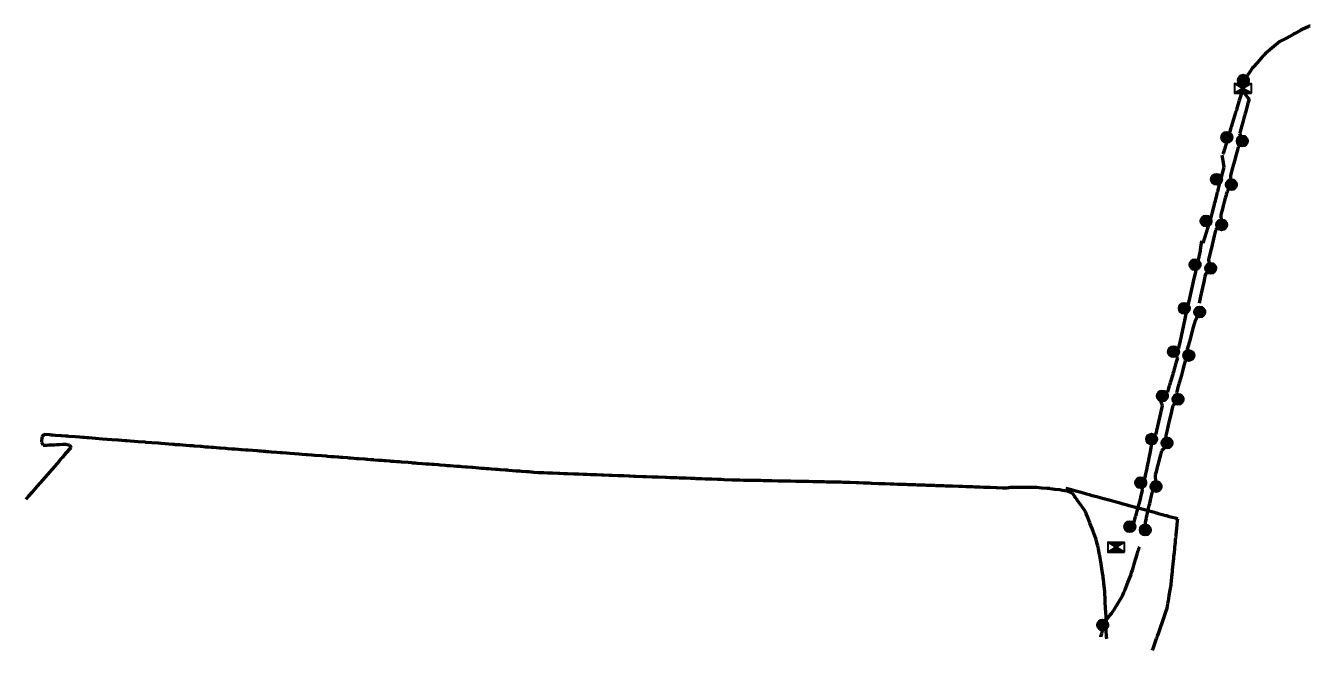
# Model space of a CAD drawing. Header units: metres. Extents: x 601215 to 604934, y 1147506 to 1148077.
# Drawn here: x 603150 to 603436.1, y 1147663.6 to 1147802.6 of the extents above; entities that cross this region are included whole.
import ezdxf

# ---------------------------------------------------------------- set-up
doc = ezdxf.new("R2010")
doc.units = ezdxf.units.M
doc.header["$MEASUREMENT"] = 0
doc.linetypes.add('DGN Style 6', pattern=[225.316869, 82.92419, -47.385251, 0.118463, -47.385251, 0.118463, -47.385251])
doc.linetypes.add('DGN Style 7', pattern=[236.926255, 106.616815, -47.385251, 35.538938, -47.385251])
for name, color, linetype, lineweight in [('TF_E_---_Kabl-dd_2', 13, 'Continuous', 70), ('TF_E_---_Mast-_2', 1, 'Continuous', 40), ('TF_E_---_Skab-_2', 1, 'Continuous', 40), ('TF_E_HS-_Kabl-_2', 1, 'DGN Style 6', 70), ('TF_E_LS-_Kabl-_2', 1, 'DGN Style 7', 70)]:
    doc.layers.add(name, color=color, linetype=linetype, lineweight=lineweight)

# ---------------------------------------------------------------- blocks, each defined once
blk = doc.blocks.new('ESKAB')
at = {"layer": 'TF_E_---_Skab-_2'}
for p, q in [((-1.89878, 1.117269), (-1.89878, -1.090731)), ((1.87722, -1.090731), (1.87722, 1.117269))]:
    blk.add_line(p, q, dxfattribs=at)
at = {"layer": 'TF_E_---_Skab-_2', "flags": 128}
for points in [[(-1.81078, 1.117269), (-1.81078, 1.065811)], [(-1.66078, 1.117269), (-1.66078, 0.978099)], [(-1.51078, 1.117269), (-1.51078, 0.890388)], [(-1.36078, 1.117269), (-1.36078, 0.802676)], [(-1.21078, 1.117269), (-1.21078, 0.714964)], [(-1.06078, 1.117269), (-1.06078, 0.627252)], [(-0.91078, 1.117269), (-0.91078, 0.53954)], [(-0.76078, 1.117269), (-0.76078, 0.451828)], [(-0.61078, 1.117269), (-0.61078, 0.364116)], [(-0.46078, 1.117269), (-0.46078, 0.276404)], [(-0.31078, 1.117269), (-0.31078, 0.188693)], [(-0.16078, 1.117269), (-0.16078, 0.100981)], [(-0.01078, 1.117269), (-0.01078, 0.013269)], [(-0.01078, -1.090731), (-0.01078, 0.013269)], [(0.13922, 1.117269), (0.13922, 0.100981)], [(0.28922, 1.117269), (0.28922, 0.188693)], [(0.43922, 1.117269), (0.43922, 0.276404)], [(0.58922, 1.117269), (0.58922, 0.364116)], [(0.73922, 1.117269), (0.73922, 0.451828)], [(0.88922, 1.117269), (0.88922, 0.53954)], [(1.03922, 1.117269), (1.03922, 0.627252)], [(1.18922, 1.117269), (1.18922, 0.714964)], [(1.33922, 1.117269), (1.33922, 0.802676)], [(1.48922, 1.117269), (1.48922, 0.890388)], [(1.63922, 1.117269), (1.63922, 0.978099)], [(1.78922, 1.117269), (1.78922, 1.065811)], [(-1.81078, -1.090731), (-1.81078, -1.039273)], [(-1.66078, -1.090731), (-1.66078, -0.951562)], [(-1.51078, -1.090731), (-1.51078, -0.86385)], [(-1.36078, -1.090731), (-1.36078, -0.776138)], [(-1.21078, -1.090731), (-1.21078, -0.688426)], [(-1.06078, -1.090731), (-1.06078, -0.600714)], [(-0.91078, -1.090731), (-0.91078, -0.513002)], [(-0.76078, -1.090731), (-0.76078, -0.42529)], [(-0.61078, -1.090731), (-0.61078, -0.337579)], [(-0.46078, -1.090731), (-0.46078, -0.249867)], [(-0.31078, -1.090731), (-0.31078, -0.162155)], [(-0.16078, -1.090731), (-0.16078, -0.074443)], [(0.13922, -1.090731), (0.13922, -0.074443)], [(0.28922, -1.090731), (0.28922, -0.162155)], [(0.43922, -1.090731), (0.43922, -0.249867)], [(0.58922, -1.090731), (0.58922, -0.337579)], [(0.73922, -1.090731), (0.73922, -0.42529)], [(0.88922, -1.090731), (0.88922, -0.513002)], [(1.03922, -1.090731), (1.03922, -0.600714)], [(1.18922, -1.090731), (1.18922, -0.688426)], [(1.33922, -1.090731), (1.33922, -0.776138)], [(1.48922, -1.090731), (1.48922, -0.86385)], [(1.63922, -1.090731), (1.63922, -0.951562)], [(1.78922, -1.090731), (1.78922, -1.039273)]]:
    blk.add_lwpolyline(points, dxfattribs=at)
at = {"layer": 'TF_E_---_Skab-_2'}
for points in [[(1.87722, 1.117269), (-0.01078, 0.013269), (-1.89878, 1.117269)], [(1.87722, -1.090731), (-0.01078, 0.013269), (-1.89878, -1.090731)]]:
    blk.add_3dface(points, dxfattribs=at)
blk = doc.blocks.new('ELMAST')
at = {"layer": 'TF_E_---_Mast-_2', "flags": 128}
for points in [[(-1.2, 0.295071), (-1.2, 0), (-1.2, -0.295071)], [(-1.05, 0.651588), (-1.05, 0), (-1.05, -0.651588)], [(-0.9, 0.846798), (-0.9, 0), (-0.9, -0.846798)], [(-0.75, 0.982124), (-0.75, 0), (-0.75, -0.982124)], [(-0.6, 1.080309), (-0.6, 0), (-0.6, -1.080309)], [(-0.45, 1.150898), (-0.45, 0), (-0.45, -1.150898)], [(-0.3, 1.198777), (-0.3, 0), (-0.3, -1.198777)], [(-0.15, 1.226608), (-0.15, 0), (-0.15, -1.226608)], [(0, 1.235745), (0, 0), (0, -1.235745)], [(0.15, 1.226608), (0.15, 0), (0.15, -1.226608)], [(0.3, 1.198777), (0.3, 0), (0.3, -1.198777)], [(0.45, 1.150898), (0.45, 0), (0.45, -1.150898)], [(0.6, 1.080309), (0.6, 0), (0.6, -1.080309)], [(0.75, 0.982124), (0.75, 0), (0.75, -0.982124)], [(0.9, 0.846798), (0.9, 0), (0.9, -0.846798)], [(1.05, 0.651588), (1.05, 0), (1.05, -0.651588)], [(1.2, 0.295071), (1.2, 0), (1.2, -0.295071)]]:
    blk.add_lwpolyline(points, dxfattribs=at)
at = {"layer": 'TF_E_---_Mast-_2'}
blk.add_circle((0, 0), 1.235745, dxfattribs=at)

msp = doc.modelspace()

# ---------------------------------------------------------------- linework, layer by layer
at = {"layer": 'TF_E_---_Kabl-dd_2'}
for points in [[(603406.59, 1147692.83, 39.898104), (603404.77, 1147693.33, 39.93), (603404.14, 1147693.5, 39.95), (603403.95, 1147693.55, 39.95), (603403.07, 1147693.79, 39.97), (603402.02, 1147694.07, 39.99), (603401.9, 1147694.11, 39.98), (603398.07, 1147695.15, 40.03), (603397.38, 1147695.34, 40.03), (603397.17, 1147695.4, 40.04), (603396.05, 1147695.7, 40.01), (603395.79, 1147695.77, 40.05), (603395.33, 1147695.9, 40.04), (603394.43, 1147696.14, 40.05), (603393.49, 1147696.4, 40.04), (603393.17, 1147696.49, 40.02), (603391.02, 1147697.07, 39.95), (603390.93, 1147697.1, 39.95), (603390.41, 1147697.24, 40.03), (603390.26, 1147697.28, 40.02), (603390.16, 1147697.31, 40.01), (603390.1, 1147697.32, 40.01), (603389.54, 1147697.48, 40.02), (603388.52, 1147697.75, 39.97), (603387.53, 1147698.02, 39.94), (603386.94, 1147698.18, 39.88), (603386.22, 1147698.38, 39.86), (603385.07, 1147698.69, 39.79), (603384.5, 1147698.85, 39.71), (603383.88, 1147699.02, 39.69), (603382.88, 1147699.29, 39.62), (603382.02, 1147699.52, 39.54), (603381.633229, 1147699.627131, 39.588104)], [(603400.95, 1147663.61, 42.22), (603401.1, 1147664.02, 42.24), (603401.32, 1147664.67, 42.19), (603401.87, 1147666.24, 42.32), (603401.96, 1147666.51, 42.36), (603402.01, 1147666.65, 42.36), (603402.07, 1147666.82, 42.37), (603402.27, 1147667.38, 42.46), (603403.63, 1147671.29, 42.99), (603404.08, 1147672.59, 43.29), (603404.218183, 1147672.991413, 43.406099), (603404.29, 1147673.44, 43.55), (603404.39, 1147674.01, 43.7), (603404.48, 1147674.59, 43.87), (603404.68, 1147675.78, 44.34), (603404.68, 1147675.8, 44.34), (603404.87, 1147677, 44.41), (603405.071977, 1147678.198411, 44.497806), (603405.19, 1147679.32, 44.59), (603405.22, 1147679.62, 44.62), (603405.26, 1147679.98, 44.58), (603405.31, 1147680.5, 44.52), (603405.31, 1147680.53, 44.52), (603405.39, 1147681.24, 44.29), (603405.42, 1147681.53, 44.19), (603405.55, 1147682.85, 43.57), (603405.68, 1147684.11, 43.01), (603405.72, 1147684.41, 42.81), (603405.82, 1147685.39, 42.39), (603405.9, 1147686.17, 42.01), (603405.94, 1147686.57, 41.83), (603406.01, 1147687.23, 41.51), (603406.04, 1147687.51, 41.4), (603406.09, 1147688.04, 41.15), (603406.1, 1147688.12, 41.1), (603406.17, 1147688.75, 40.84), (603406.19, 1147688.96, 40.77), (603406.24, 1147689.43, 40.45), (603406.25, 1147689.55, 40.38), (603406.28, 1147689.86, 40.25), (603406.32, 1147690.23, 40.11), (603406.36, 1147690.62, 40.04), (603406.55, 1147692.44, 39.94), (603406.58654, 1147692.832074, 39.898056)]]:
    msp.add_polyline3d(points, dxfattribs=at)
at = {"layer": 'TF_E_HS-_Kabl-_2'}
for points in [[(603378.21, 1147699.57, 38.585496), (603378.08, 1147699.58, 38.59), (603377.4, 1147699.63, 38.58), (603376.25, 1147699.72, 38.52), (603375.11, 1147699.81, 38.63), (603374.97, 1147699.82, 38.62), (603374.862608, 1147699.832008, 38.611671), (603374.31, 1147699.83, 38.57), (603373.77, 1147699.83, 38.57), (603373.54, 1147699.83, 38.56), (603373, 1147699.82, 38.52), (603371.38, 1147699.82, 38.58), (603371.32, 1147699.82, 38.58), (603371.04, 1147699.82, 38.58), (603369.294968, 1147699.812638, 38.519002), (603368.91, 1147699.73, 38.51), (603368.66054, 1147699.677018, 38.51263), (603368.45, 1147699.69, 38.51), (603368.18, 1147699.7, 38.61), (603367.77, 1147699.71, 38.52), (603367.57, 1147699.72, 38.53), (603366.38, 1147699.76, 38.66), (603366.27, 1147699.76, 38.67), (603366.17, 1147699.77, 38.66), (603364.91, 1147699.81, 38.57), (603364.49, 1147699.83, 38.56), (603364.02, 1147699.84, 38.64), (603363.76, 1147699.85, 38.64), (603363.34, 1147699.87, 38.67), (603362.49, 1147699.9, 38.69), (603361.86, 1147699.92, 38.66), (603361.39, 1147699.94, 38.6), (603360.84, 1147699.96, 38.62), (603360.74, 1147699.96, 38.61), (603359.84, 1147699.99, 38.55), (603359.38, 1147700.01, 38.55), (603358.67, 1147700.03, 38.5), (603358.44, 1147700.04, 38.49), (603358.11, 1147700.05, 38.47), (603357.78, 1147700.06, 38.48), (603356.41, 1147700.11, 38.48), (603355.91, 1147700.13, 38.45), (603355.52, 1147700.14, 38.47), (603355.22, 1147700.15, 38.43), (603354.82, 1147700.17, 38.5), (603354.46, 1147700.18, 38.52), (603354.08, 1147700.19, 38.49), (603353.43, 1147700.22, 38.54), (603353.4, 1147700.22, 38.54), (603353.21, 1147700.22, 38.52), (603352.67, 1147700.24, 38.43), (603352.52, 1147700.25, 38.41), (603352.39, 1147700.25, 38.46), (603351.74, 1147700.28, 38.58), (603351.73, 1147700.28, 38.58), (603351.72, 1147700.28, 38.58), (603351.31, 1147700.29, 38.45), (603350.64, 1147700.32, 38.39), (603350.27, 1147700.33, 38.41), (603348.95, 1147700.38, 38.4), (603348.64, 1147700.39, 38.44), (603348.59, 1147700.39, 38.42), (603348.48, 1147700.39, 38.44), (603348.35, 1147700.4, 38.41), (603348.1, 1147700.41, 38.41), (603347.33, 1147700.43, 38.41), (603346.61, 1147700.46, 38.57), (603346.47, 1147700.46, 38.58), (603346, 1147700.48, 38.52), (603345.91, 1147700.48, 38.51), (603345.89, 1147700.48, 38.5), (603345.53, 1147700.5, 38.58), (603345.09, 1147700.51, 38.61), (603344.89, 1147700.52, 38.58), (603344.14, 1147700.54, 38.58), (603343.35, 1147700.57, 38.5), (603343, 1147700.58, 38.47), (603342.83, 1147700.59, 38.47), (603342.51, 1147700.6, 38.47), (603341.42, 1147700.64, 38.6), (603341.08, 1147700.65, 38.61), (603340.69, 1147700.67, 38.6), (603339.91, 1147700.69, 38.59), (603338.49, 1147700.74, 38.52), (603338.41, 1147700.75, 38.52), (603338.36, 1147700.75, 38.53), (603337.86, 1147700.77, 38.63), (603337.17, 1147700.79, 38.54), (603337.15, 1147700.79, 38.54), (603337.12, 1147700.79, 38.55), (603336.71, 1147700.81, 38.66), (603336.53, 1147700.81, 38.66), (603336.51, 1147700.81, 38.66), (603335.55, 1147700.85, 38.64), (603335.02, 1147700.87, 38.63), (603333.63, 1147700.92, 38.52), (603333.39, 1147700.92, 38.54), (603332.07, 1147700.97, 38.68), (603331.53, 1147700.99, 38.67), (603331.24, 1147701, 38.62), (603330.944826, 1147701.014487, 38.593925), (603330.54, 1147701.02, 38.56), (603330.43, 1147701.02, 38.58), (603329.55, 1147701.04, 38.67), (603328.36, 1147701.06, 38.66), (603327.86, 1147701.07, 38.69), (603327.74, 1147701.07, 38.69), (603327.15, 1147701.09, 38.82), (603327.14, 1147701.09, 38.82), (603327.07, 1147701.09, 38.82), (603325.33, 1147701.12, 38.84), (603324.39, 1147701.14, 38.95), (603324.34, 1147701.14, 38.95), (603324.24, 1147701.15, 38.93), (603323.64, 1147701.16, 38.81), (603323.26, 1147701.16, 38.82), (603321.81, 1147701.19, 38.88), (603321.52, 1147701.2, 38.87), (603320.32, 1147701.22, 38.86), (603319.85, 1147701.23, 38.86), (603318.87, 1147701.25, 38.9), (603318.5, 1147701.26, 38.93), (603317.5, 1147701.28, 38.92), (603316.18, 1147701.31, 38.97), (603316.09, 1147701.31, 38.97), (603316.02, 1147701.31, 38.97), (603315.1, 1147701.33, 39.01), (603315.03, 1147701.33, 39.01), (603314.75, 1147701.34, 38.98), (603314.32, 1147701.35, 38.96), (603313.74, 1147701.36, 38.92), (603313.35, 1147701.36, 39.06), (603313.32, 1147701.37, 39.07), (603312.72, 1147701.38, 39.1), (603312.32, 1147701.39, 39.06), (603311.85, 1147701.4, 38.9), (603311.71, 1147701.4, 38.9), (603311.32, 1147701.41, 38.95), (603310.78, 1147701.42, 38.98), (603310.19, 1147701.43, 39.01), (603309.9, 1147701.43, 38.94), (603309.05, 1147701.45, 38.98), (603308.25, 1147701.47, 38.9), (603308.143449, 1147701.46849, 38.896661), (603307.24, 1147701.5, 38.89), (603305.55, 1147701.57, 38.97), (603304.97, 1147701.59, 38.96), (603304.07, 1147701.62, 38.95), (603302.83, 1147701.67, 39.04), (603302.32, 1147701.69, 39.01), (603302.05, 1147701.7, 39), (603301.33, 1147701.72, 38.96), (603300.6, 1147701.75, 38.97), (603300.08, 1147701.77, 38.98), (603299.87, 1147701.78, 38.97), (603299.29, 1147701.8, 38.89), (603299.27, 1147701.8, 38.9), (603299, 1147701.81, 38.97), (603298.86, 1147701.82, 38.95), (603298.26, 1147701.84, 39.01), (603298.1, 1147701.85, 39.02), (603297.14, 1147701.88, 38.95), (603296.19, 1147701.92, 38.93), (603295.82, 1147701.93, 38.96), (603295.62, 1147701.94, 38.96), (603295.04, 1147701.96, 38.98), (603294.74, 1147701.97, 38.98), (603294.38, 1147701.98, 38.96), (603293.83, 1147702, 38.92), (603293.47, 1147702.02, 38.93), (603292.75, 1147702.05, 39.03), (603292.56, 1147702.05, 38.99), (603292.44, 1147702.06, 38.98), (603290.84, 1147702.12, 38.91), (603290.61, 1147702.13, 39.01), (603290.38, 1147702.13, 38.95), (603290.05, 1147702.15, 38.95), (603290.02, 1147702.15, 38.95), (603289.74, 1147702.16, 38.96), (603289.56, 1147702.16, 38.98), (603288.22, 1147702.21, 38.9), (603287.48, 1147702.24, 38.89), (603285.85, 1147702.3, 38.98), (603285.45, 1147702.32, 38.98), (603284.55, 1147702.35, 38.99), (603284.35, 1147702.36, 38.99), (603283.24, 1147702.4, 38.99), (603282.72, 1147702.42, 39.03), (603282.66, 1147702.42, 39.04), (603282.2, 1147702.44, 39.03), (603281.92, 1147702.45, 39.01), (603280.66, 1147702.5, 38.93), (603280.32, 1147702.51, 39), (603280.11, 1147702.52, 39.06), (603279.96, 1147702.52, 39.05), (603278.7, 1147702.57, 38.99), (603278.23, 1147702.59, 38.98), (603277.13, 1147702.63, 38.93), (603276.47, 1147702.65, 38.95), (603276.03, 1147702.67, 38.94), (603275.82, 1147702.68, 38.95), (603274.96, 1147702.71, 39.04), (603274.82, 1147702.72, 39.05), (603274.7, 1147702.72, 39.04), (603274.24, 1147702.74, 38.89), (603274.18, 1147702.74, 38.89), (603273.11, 1147702.78, 38.95), (603272.91, 1147702.79, 38.98), (603272.56, 1147702.8, 38.99), (603272.17, 1147702.81, 38.88), (603272.1, 1147702.82, 38.87), (603270.68, 1147702.87, 38.96), (603270.62, 1147702.87, 38.97), (603270.33, 1147702.88, 38.95), (603270.11, 1147702.89, 38.9), (603269.87, 1147702.9, 38.9), (603269, 1147702.93, 38.96), (603268.52, 1147702.95, 38.9), (603267.32, 1147703, 38.91), (603267.13, 1147703, 38.95), (603266.2, 1147703.04, 38.92), (603265.4, 1147703.07, 38.98), (603264.93, 1147703.09, 38.95), (603264.541521, 1147703.100792, 38.952971), (603264.24, 1147703.12, 38.95), (603263.21, 1147703.2, 38.88), (603262.74, 1147703.24, 38.89), (603262.56, 1147703.25, 38.86), (603262.06, 1147703.29, 38.87), (603261.81, 1147703.31, 38.89), (603261.56, 1147703.33, 38.91), (603260.44, 1147703.42, 39.05), (603259.98, 1147703.45, 39.13), (603259.88, 1147703.46, 39.1), (603259.68, 1147703.48, 39.14), (603259.36, 1147703.5, 39.14), (603259.26, 1147703.51, 39.14), (603259.22, 1147703.51, 39.13), (603258.47, 1147703.57, 38.99), (603257.51, 1147703.64, 39.14), (603257.3, 1147703.66, 39.15), (603257.18, 1147703.67, 39.14), (603256.82, 1147703.7, 39.1), (603255.7, 1147703.78, 39.13), (603255.19, 1147703.82, 39.08), (603255.05, 1147703.83, 39.09), (603254.8, 1147703.85, 39.06), (603254.63, 1147703.87, 39.05), (603253.79, 1147703.93, 38.92), (603253.2, 1147703.98, 38.98), (603252.66, 1147704.02, 38.96), (603252.14, 1147704.06, 38.95), (603251.55, 1147704.1, 38.9), (603250.91, 1147704.15, 38.99), (603250.32, 1147704.2, 38.89), (603249.59, 1147704.26, 38.98), (603249.41, 1147704.27, 39), (603248.4, 1147704.35, 39.02), (603247.94, 1147704.38, 38.93), (603247.12, 1147704.45, 39), (603246.7, 1147704.48, 39.03), (603246.49, 1147704.5, 39.03), (603246.32, 1147704.51, 39.03), (603246.17, 1147704.52, 39.05), (603246.04, 1147704.53, 39.06), (603244.57, 1147704.64, 38.98), (603244.17, 1147704.67, 38.95), (603243.98, 1147704.69, 38.88), (603243.46, 1147704.73, 38.98), (603242.36, 1147704.81, 39.06), (603241.89, 1147704.85, 39.04), (603240.93, 1147704.93, 39.02), (603240.52, 1147704.96, 39), (603239.86, 1147705.01, 39.02), (603239.16, 1147705.06, 39), (603238.39, 1147705.12, 38.9), (603237.32, 1147705.2, 39.03), (603237.2, 1147705.21, 39.01), (603237.19, 1147705.21, 39.01), (603236.77, 1147705.25, 39.05), (603236.23, 1147705.29, 39.01), (603235.91, 1147705.31, 39), (603235.23, 1147705.37, 38.97), (603233.72, 1147705.48, 38.87), (603233.16, 1147705.53, 38.94), (603232.9, 1147705.55, 38.93), (603232.68, 1147705.56, 38.98), (603232.05, 1147705.61, 38.98), (603231.47, 1147705.66, 38.97), (603231.41, 1147705.66, 38.98), (603231.12, 1147705.68, 38.98), (603230.3, 1147705.75, 38.9), (603230.25, 1147705.75, 38.9), (603230.21, 1147705.75, 38.9), (603229.96, 1147705.77, 38.93), (603229.88, 1147705.78, 38.94), (603229.34, 1147705.82, 39.1), (603229.27, 1147705.83, 39.09), (603228.95, 1147705.85, 39.1), (603228.72, 1147705.87, 39.07), (603228.62, 1147705.88, 39.07), (603227.7, 1147705.95, 38.9), (603227.59, 1147705.96, 38.9), (603227.43, 1147705.97, 38.93), (603226.88, 1147706.01, 39.02), (603226.24, 1147706.06, 39.01), (603225.97, 1147706.08, 38.98), (603225.56, 1147706.11, 38.97), (603224.2, 1147706.22, 38.89), (603223.79, 1147706.25, 38.89), (603223.17, 1147706.3, 38.85), (603222.41, 1147706.36, 38.96), (603222.09, 1147706.38, 38.96), (603221.69, 1147706.41, 38.97), (603220.67, 1147706.49, 38.84), (603220.46, 1147706.51, 38.82), (603220.2, 1147706.53, 38.81), (603219.7, 1147706.57, 38.83), (603219.6, 1147706.57, 38.84), (603219.49, 1147706.58, 38.84), (603218.75, 1147706.64, 38.89), (603218.51, 1147706.66, 38.9), (603218.33, 1147706.67, 38.87), (603217.96, 1147706.7, 38.94), (603217.24, 1147706.76, 38.96), (603216.96, 1147706.78, 38.94), (603216.88, 1147706.78, 38.92), (603216.01, 1147706.85, 38.97), (603214.51, 1147706.97, 38.91), (603214.45, 1147706.97, 38.91), (603214.39, 1147706.98, 38.91), (603213.8, 1147707.02, 38.91), (603213.66, 1147707.03, 38.97), (603212.81, 1147707.1, 38.97), (603212.6, 1147707.11, 38.96), (603212.5, 1147707.12, 38.98), (603211.6, 1147707.19, 39.03), (603210.96, 1147707.24, 39.03), (603208.84, 1147707.41, 39.01), (603208.09, 1147707.46, 39), (603207.22, 1147707.53, 38.95), (603206.85, 1147707.56, 38.91), (603206.76, 1147707.57, 38.91), (603205.97, 1147707.63, 38.94), (603204.78, 1147707.72, 38.93), (603204.18, 1147707.77, 38.94), (603203.63, 1147707.81, 39.01), (603203.41, 1147707.83, 39.01), (603202.96, 1147707.86, 39.02), (603202.49, 1147707.9, 39.01), (603202.07, 1147707.93, 38.97), (603201.55, 1147707.97, 38.92), (603199.57, 1147708.12, 38.97), (603199.3, 1147708.14, 38.98), (603199.08, 1147708.16, 38.98), (603198.24, 1147708.22, 38.94), (603197.99, 1147708.24, 38.96), (603197.4, 1147708.29, 38.87), (603197.32, 1147708.3, 38.86), (603196.69, 1147708.34, 38.88), (603195.92, 1147708.4, 38.97), (603195.07, 1147708.47, 38.87), (603194.49, 1147708.51, 38.96), (603194.47, 1147708.52, 38.96), (603194.42, 1147708.52, 38.96), (603193.42, 1147708.6, 39.09), (603193.38, 1147708.6, 39.09), (603193.16, 1147708.62, 39.01), (603192.54, 1147708.67, 38.99), (603191.87, 1147708.72, 38.92), (603191.41, 1147708.75, 38.93), (603190.76, 1147708.8, 38.99), (603190.14, 1147708.85, 38.99), (603189.12, 1147708.93, 38.96), (603189.04, 1147708.94, 38.96), (603189, 1147708.94, 38.96), (603188.9, 1147708.95, 38.96), (603187.71, 1147709.04, 38.96), (603187.47, 1147709.06, 38.98), (603187.23, 1147709.08, 38.99), (603186.53, 1147709.13, 39.11), (603185.76, 1147709.19, 39.08), (603185.02, 1147709.25, 39.11), (603184.34, 1147709.3, 39.03), (603183.98, 1147709.33, 38.99), (603183.39, 1147709.37, 39.05), (603183.06, 1147709.4, 39.11), (603182.76, 1147709.42, 39.11), (603180.18, 1147709.62, 39.14), (603179.57, 1147709.67, 39.13), (603179.49, 1147709.67, 39.13), (603178.1, 1147709.78, 39.12), (603176.87, 1147709.88, 39.17), (603176.71, 1147709.89, 39.16), (603176.66, 1147709.89, 39.16), (603176.6, 1147709.9, 39.17), (603175.04, 1147710.02, 39.08), (603173.3, 1147710.15, 39.11), (603172.53, 1147710.21, 39.11), (603172.3, 1147710.23, 39.1), (603172.15, 1147710.24, 39.1), (603171.46, 1147710.29, 39.13), (603171.44, 1147710.3, 39.13), (603170.71, 1147710.35, 39.02), (603170.57, 1147710.36, 39.02), (603169.18, 1147710.47, 39.1), (603167.16, 1147710.63, 39.13), (603167.15, 1147710.63, 39.13), (603167.14, 1147710.63, 39.13), (603165.55, 1147710.75, 39.1), (603164.1, 1147710.86, 39.09), (603163.98, 1147710.87, 39.1), (603163.71, 1147710.89, 39.09), (603163.1, 1147710.94, 39.13), (603162.77, 1147710.97, 39.08), (603162.06, 1147711.02, 39.12), (603161.14, 1147711.09, 39.15), (603159.55, 1147711.22, 39.03), (603159.35, 1147711.23, 39.05), (603159.32, 1147711.23, 39.06), (603158.88, 1147711.27, 39.08), (603158.03, 1147711.33, 39.15), (603157.86, 1147711.35, 39.15), (603156.65, 1147711.44, 39.09), (603156.01, 1147711.49, 39.09), (603155.65, 1147711.52, 39.08), (603155.41, 1147711.54, 38.97), (603154.180994, 1147711.629464, 39.077661), (603154.08, 1147711.54, 39.09), (603153.630909, 1147711.126291, 39.157738), (603153.553222, 1147709.937609, 39.230931), (603153.6, 1147709.85, 39.23), (603153.91, 1147709.27, 39.18), (603153.91764, 1147709.254254, 39.185516), (603153.95, 1147709.25, 39.18), (603154.73, 1147709.29, 39.07), (603155.23, 1147709.31, 39.1), (603156.17, 1147709.35, 39.2), (603156.42, 1147709.36, 39.19), (603156.98, 1147709.39, 39.16), (603157.42, 1147709.41, 39.12), (603157.54, 1147709.41, 39.12), (603157.57, 1147709.42, 39.12), (603158.31, 1147709.45, 39.21), (603159.003105, 1147709.478024, 39.205002), (603159.25, 1147709.43, 39.2), (603159.65, 1147709.36, 39.15), (603159.81125, 1147709.325945, 39.14013), (603159.87, 1147709.19, 39.11), (603160.068819, 1147708.698658, 39.21604), (603159.94, 1147708.55, 39.24), (603159.86, 1147708.46, 39.24), (603159.67, 1147708.24, 39.18), (603159.51, 1147708.05, 39.13), (603159.48, 1147708.02, 39.14), (603158.85, 1147707.3, 39.22), (603158.84, 1147707.29, 39.24), (603158.66, 1147707.09, 39.27), (603158.21, 1147706.56, 39.46), (603158.12, 1147706.47, 39.44), (603157.95, 1147706.27, 39.46), (603157.39, 1147705.63, 39.79), (603157.03, 1147705.21, 39.94), (603154.83, 1147702.69, 41.1), (603153.86, 1147701.57, 41.58), (603152.62, 1147700.15, 42.17), (603152.16, 1147699.62, 42.18), (603152.14, 1147699.6, 42.18), (603151.38, 1147698.72, 42.22), (603151.11, 1147698.41, 42.23), (603150.92, 1147698.2, 42.24), (603150.65, 1147697.89, 42.12), (603150.03, 1147697.18, 41.81)], [(603390.77, 1147666.19, 44.12), (603390.73, 1147666.67, 44.12), (603390.7, 1147666.96, 44.14), (603390.642977, 1147667.685202, 44.164821), (603390.64, 1147667.72, 44.17), (603390.643186, 1147671.130868, 44.326167), (603390.63, 1147671.24, 44.33), (603390.59, 1147671.93, 44.37), (603390.439047, 1147674.26737, 44.475552), (603390.41, 1147674.82, 44.5), (603390.32, 1147676.52, 44.56), (603390.312485, 1147676.78532, 44.568335), (603390.13, 1147678.46, 44.64), (603390.1, 1147678.79, 44.64), (603389.99, 1147679.83, 44.62), (603389.960418, 1147680.103813, 44.62621), (603389.84, 1147680.81, 44.63), (603389.501026, 1147682.885119, 44.577598), (603389.43, 1147683.3, 44.57), (603389.2, 1147684.61, 44.51), (603389.09, 1147685.2, 44.29), (603388.924737, 1147686.177455, 43.648968), (603388.88, 1147686.33, 43.55), (603388.83, 1147686.54, 43.44), (603388.76, 1147686.83, 43.32), (603388.58, 1147687.55, 43), (603388.56, 1147687.63, 42.98), (603388.4, 1147688.27, 42.66), (603388.338049, 1147688.524489, 42.520641), (603388.13, 1147689.05, 42.23), (603387.83, 1147689.84, 41.71), (603387.82, 1147689.86, 41.7), (603387.8, 1147689.9, 41.68), (603387.5, 1147690.7, 41.32), (603387.03, 1147691.89, 40.75), (603387.01, 1147691.96, 40.72), (603386.77, 1147692.58, 40.44), (603386.53, 1147693.18, 40.12), (603386.21, 1147694.02, 39.75), (603386.11, 1147694.29, 39.69), (603386.037778, 1147694.456048, 39.603638), (603385.79, 1147694.81, 39.41), (603385.26, 1147695.55, 38.97), (603384.65, 1147696.4, 38.95), (603384.26, 1147696.94, 38.86), (603383.7, 1147697.72, 38.77), (603383.6, 1147697.87, 38.74), (603383.55, 1147697.94, 38.73), (603383.102729, 1147698.560241, 38.673209), (603382.18, 1147698.96, 38.6), (603382.060573, 1147699.00679, 38.589619), (603382.04, 1147699.01, 38.59), (603381.96, 1147699.02, 38.6), (603380.87, 1147699.2, 38.68), (603380.29, 1147699.29, 38.67), (603380.219841, 1147699.302805, 38.666272), (603379.23, 1147699.43, 38.58), (603378.213944, 1147699.572324, 38.585425)]]:
    msp.add_polyline3d(points, dxfattribs=at)
at = {"layer": 'TF_E_LS-_Kabl-_2'}
for points in [[(603436.09, 1147802.61, 29.733733), (603436.03, 1147802.58, 33.47), (603436.01, 1147802.57, 44.12), (603436, 1147802.57, 44.14), (603435.86, 1147802.5, 44.14), (603435.73, 1147802.43, 44.13), (603435.61, 1147802.37, 44.14), (603435.49, 1147802.31, 44.15), (603435.41, 1147802.27, 44.12), (603434.008024, 1147801.581837, 44.228034), (603433.89, 1147801.52, 44.24), (603432.63, 1147800.85, 44.31), (603432.56, 1147800.81, 44.32), (603432.36, 1147800.71, 44.33), (603432.05, 1147800.54, 44.35), (603430.17, 1147799.54, 44.41), (603429.338458, 1147799.099345, 44.416334), (603427.95, 1147797.96, 44.42), (603427.52, 1147797.61, 44.52), (603426.13, 1147796.46, 44.52), (603426.106892, 1147796.44707, 44.525993), (603425.94, 1147796.26, 44.54), (603425.78, 1147796.09, 44.55), (603425.48, 1147795.75, 44.58), (603424.3, 1147794.44, 44.67), (603423.257424, 1147793.276245, 44.687597), (603423.24, 1147793.25, 44.69), (603422.53, 1147792.17, 44.67), (603422.2, 1147791.67, 44.69), (603422, 1147791.36, 44.7), (603421.545148, 1147790.669896, 44.719271), (603421.165712, 1147790.488821, 44.735085)], [(603420.98, 1147788.27, 44.743494), (603420.73, 1147787.45, 44.75), (603420.63, 1147787.11, 44.77), (603420.26, 1147785.93, 44.79), (603419.75, 1147784.26, 44.81), (603419.71, 1147784.11, 44.77), (603419.65, 1147783.91, 44.8), (603419.55, 1147783.61, 44.74), (603419.45, 1147783.28, 44.57), (603419, 1147781.79, 43.85), (603418.48, 1147780.1, 42.75), (603418.43, 1147779.94, 42.66), (603418.4, 1147779.85, 42.57), (603418.17, 1147779.09, 42.05), (603418.14, 1147779, 41.99), (603418.13, 1147778.96, 41.96), (603417.62, 1147777.31, 40.72), (603416.97, 1147775.15, 39.32), (603416.83, 1147774.71, 39.05), (603416.8, 1147774.62, 38.96), (603416.66, 1147774.15, 38.73), (603416.609704, 1147773.987113, 38.721999)], [(603420.97, 1147788.09, 44.743965), (603422.04, 1147786.75, 44.7), (603422.11, 1147786.66, 44.7), (603422.27, 1147786.47, 44.7), (603422.449936, 1147786.243762, 44.703431), (603422.39, 1147786, 44.69), (603422.28, 1147785.6, 44.73), (603422.21, 1147785.38, 44.73), (603421.7, 1147783.51, 44.79), (603421.58, 1147783.09, 44.68), (603421.38, 1147782.33, 44.03), (603421.06, 1147781.18, 43.47), (603420.85, 1147780.39, 42.96), (603420.62, 1147779.58, 42.49), (603420.49, 1147779.09, 42.04), (603420.39, 1147778.73, 41.79), (603420.357386, 1147778.624802, 41.729791), (603420.66, 1147777.74, 41.2), (603420.86, 1147777.13, 40.74), (603420.933169, 1147776.932965, 40.600652)], [(603420.93, 1147776.93, 40.598316), (603420.71, 1147776.6, 40.34), (603420.061672, 1147775.636764, 39.711725), (603420.03, 1147775.55, 39.65), (603419.73, 1147774.44, 39.03), (603419.46, 1147773.45, 38.8), (603419.27, 1147772.76, 38.67), (603419.02, 1147771.81, 38.73), (603418.64, 1147770.45, 38.77), (603418.3, 1147769.18, 38.72), (603418.291536, 1147769.148595, 38.72222), (603418.41, 1147768.09, 38.79), (603418.44, 1147767.78, 38.78), (603418.497771, 1147767.225549, 38.811863)], [(603416.42, 1147773.81, 38.714265), (603416.53, 1147773.01, 38.67), (603416.54, 1147772.97, 38.67), (603416.55, 1147772.89, 38.68), (603416.59, 1147772.59, 38.72), (603416.66, 1147772.11, 38.66), (603416.803057, 1147771.099122, 38.699635), (603416.59, 1147770.28, 38.72), (603416.52, 1147770.01, 38.71), (603416.01, 1147768.04, 38.85), (603415.83, 1147767.34, 38.84), (603415.82, 1147767.28, 38.84), (603415.81, 1147767.25, 38.83), (603415.59, 1147766.39, 38.7), (603415.39, 1147765.61, 38.24), (603415.37, 1147765.55, 38.21), (603415.3, 1147765.27, 37.99), (603415.28, 1147765.19, 38.04), (603414.89, 1147763.66, 38.92), (603414.87, 1147763.57, 38.95), (603414.71, 1147762.96, 38.96), (603414.67, 1147762.82, 39.03), (603414.16, 1147760.82, 40.06), (603414, 1147760.19, 40.1), (603413.737718, 1147759.184189, 40.114656), (603413.47, 1147758.34, 40.13), (603413.37, 1147758.02, 40.12), (603413.29, 1147757.76, 40.14), (603412.163192, 1147754.192992, 40.20914)], [(603418.5, 1147767.23, 38.811554), (603418.26, 1147766.83, 38.84), (603418.03, 1147766.45, 38.74), (603417.81, 1147766.08, 38.68), (603417.58, 1147765.7, 38.45), (603417.547611, 1147765.646687, 38.426855), (603417.39, 1147765.07, 38.16), (603417.35, 1147764.91, 38.03), (603417.16, 1147764.25, 38.49), (603416.93, 1147763.42, 38.98), (603416.77, 1147762.85, 39.15), (603416.68, 1147762.52, 39.16), (603416.51, 1147761.89, 39.47), (603416.21, 1147760.83, 40.01), (603416.135488, 1147760.556889, 40.029572), (603416.27, 1147759.14, 40.11), (603416.33, 1147758.39, 40.12), (603416.338816, 1147758.297913, 40.121643)], [(603416.34, 1147758.3, 40.12167), (603414.992597, 1147757.171661, 40.108858), (603414.96, 1147757.03, 40.11), (603414.68, 1147755.83, 40.15), (603414.07, 1147753.21, 40.21), (603413.45, 1147750.56, 40.29), (603413.41198, 1147750.373306, 40.289824), (603413.85, 1147748.79, 40.32), (603413.895923, 1147748.616346, 40.29718)], [(603411.87, 1147754.74, 40.202765), (603411.65, 1147753.23, 40.23), (603411.546536, 1147752.588433, 40.250115), (603411.53, 1147752.5, 40.25), (603410.8, 1147749.2, 40.32), (603410.55, 1147748.1, 40.17), (603410.49, 1147747.83, 40.14), (603410.02, 1147745.71, 39.95), (603409.93, 1147745.3, 39.97), (603409.34, 1147742.65, 40.05), (603408.47, 1147738.72, 40.22), (603408.33, 1147738.11, 40.25), (603408.17, 1147737.36, 40.27), (603407, 1147732.12, 40.42), (603406.88, 1147731.57, 40.43), (603406.82, 1147731.27, 40.43), (603406.709895, 1147730.799462, 40.42927), (603405.629931, 1147730.070143, 40.420639)], [(603413.9, 1147748.62, 40.297751), (603413.7, 1147748.41, 40.27), (603412.792707, 1147747.471839, 40.145158), (603412.63, 1147746.76, 40.07), (603412.37, 1147745.6, 39.97), (603411.95, 1147743.68, 40.02), (603411.64, 1147742.31, 40.06), (603411.320799, 1147740.870974, 40.127602)], [(603411.45, 1147738.91, 40.217207), (603411.02, 1147738.08, 40.26), (603410.351485, 1147736.772611, 40.289493), (603410.01, 1147735.49, 40.32), (603409.17, 1147732.36, 40.41), (603408.7, 1147730.61, 40.45), (603408.694045, 1147730.582668, 40.454005), (603409.036164, 1147729.224805, 40.455565)], [(603405.63, 1147730.07, 40.42064), (603406.510364, 1147728.639715, 40.432444), (603406.3, 1147727.92, 40.43), (603406.18, 1147727.53, 40.4), (603405.61, 1147725.59, 40.35), (603405.5, 1147725.22, 40.35), (603405.44, 1147725.01, 40.26), (603404.88, 1147723.15, 39.8), (603404.74, 1147722.65, 39.66), (603404.69, 1147722.5, 39.58), (603404.68, 1147722.48, 39.56), (603404.44, 1147721.64, 39.07), (603404.271963, 1147721.084448, 38.709817), (603403.92, 1147720.82, 38.53), (603403.75, 1147720.69, 38.46), (603403.6, 1147720.58, 38.24), (603403.59, 1147720.57, 38.23), (603403.57, 1147720.55, 38.23), (603403.136444, 1147720.226956, 38.067812)], [(603409.04, 1147729.22, 40.455608), (603409.01, 1147729.18, 40.46), (603408.296175, 1147728.176919, 40.450646), (603408.24, 1147727.96, 40.45), (603407.96, 1147726.96, 40.38), (603407.7, 1147726, 40.35), (603407.37, 1147724.81, 40.33), (603407.18, 1147724.12, 40.07), (603406.91, 1147723.14, 39.82), (603406.84, 1147722.89, 39.75), (603406.55, 1147721.85, 39.25), (603406.51, 1147721.69, 39.08), (603406.38, 1147721.23, 38.81), (603406.29268, 1147720.890818, 38.588686), (603406.34, 1147720.66, 38.44), (603406.43, 1147720.31, 38.26), (603406.51, 1147719.93, 37.99), (603406.623245, 1147719.479992, 37.611557)], [(603402.31, 1147720.48, 38.206825), (603402.4, 1147720.21, 38.07), (603402.61, 1147719.59, 37.63), (603402.67, 1147719.41, 37.51), (603402.73, 1147719.24, 37.36), (603402.74, 1147719.2, 37.35), (603402.98, 1147718.5, 37.36), (603403.01, 1147718.42, 37.36), (603403.01, 1147718.4, 37.36), (603403.125102, 1147718.049474, 37.374319), (603402.89, 1147717.02, 37.43), (603402.83, 1147716.79, 37.43), (603402.74, 1147716.38, 37.41), (603401.83, 1147712.53, 37.46), (603401.73, 1147712.09, 37.8), (603401.73, 1147712.08, 37.8), (603401.73, 1147712.07, 37.8), (603401.615221, 1147711.606253, 38.024846), (603401.56, 1147711.54, 38.06), (603401.28, 1147711.22, 38.25), (603400.96, 1147710.83, 38.45), (603400.750972, 1147710.588899, 38.490738)], [(603406.62, 1147719.48, 37.611477), (603406.59, 1147719.44, 37.58), (603406.41, 1147719.22, 37.43), (603405.475917, 1147718.098059, 37.379032), (603405.34, 1147717.51, 37.35), (603405.16, 1147716.72, 37.39), (603404.67, 1147714.59, 37.4), (603404.61, 1147714.37, 37.38), (603404.13, 1147712.28, 37.41), (603404.07, 1147712.04, 37.6), (603404, 1147711.74, 37.6), (603403.95, 1147711.51, 37.65), (603403.895301, 1147711.299704, 37.834933), (603403.9, 1147711.29, 37.84), (603404.03, 1147710.61, 38.13), (603404.190067, 1147709.756871, 38.282633)], [(603400.74, 1147710.59, 38.491731), (603400.68, 1147709.8, 38.58), (603400.63, 1147709.19, 38.62), (603400.586776, 1147708.680681, 38.653296), (603400.42, 1147707.86, 38.71), (603400.41, 1147707.77, 38.71), (603400.35, 1147707.48, 38.66), (603400.05, 1147706, 38.49), (603400.03, 1147705.92, 38.49), (603399.84, 1147704.96, 38.56), (603399.83, 1147704.91, 38.56), (603399.81, 1147704.84, 38.55), (603399.72, 1147704.37, 38.47), (603399.71, 1147704.33, 38.45), (603399.66, 1147704.11, 38.39), (603399.53, 1147703.44, 38.16), (603399.42, 1147702.88, 37.78), (603399.34, 1147702.49, 37.57), (603399.22674, 1147701.972438, 37.286113), (603399.01, 1147701.71, 37.08), (603398.71, 1147701.34, 36.93), (603398.51, 1147701.11, 36.9), (603398.333655, 1147700.889909, 36.895152)], [(603403.8, 1147708.88, 38.435542), (603403.15, 1147708.2, 38.52), (603402.957872, 1147708.007243, 38.551485), (603402.73, 1147707.14, 38.65), (603402.46, 1147706.07, 38.53), (603402.29, 1147705.43, 38.46), (603402.15, 1147704.91, 38.48), (603402, 1147704.33, 38.52), (603401.92, 1147704.02, 38.46), (603401.75, 1147703.35, 38.21), (603401.58, 1147702.68, 38.1), (603401.529808, 1147702.514493, 37.969318), (603401.54, 1147702.39, 37.89), (603401.64, 1147701.26, 37.32), (603401.67, 1147700.97, 37.13), (603401.72, 1147700.42, 36.93), (603401.74712, 1147700.073885, 36.979641)], [(603395.9, 1147691.13, 41.307696), (603396.54, 1147691.75, 40.78), (603396.848748, 1147692.057786, 40.555592), (603396.88, 1147692.16, 40.49), (603397.2, 1147693.38, 39.61), (603397.23, 1147693.48, 39.53), (603397.36, 1147693.96, 39.35), (603397.38, 1147694.04, 39.32), (603397.73, 1147695.35, 39.27), (603397.76, 1147695.47, 39.26), (603398.1, 1147696.74, 38.54), (603398.33, 1147697.57, 37.99), (603398.37, 1147697.73, 37.9), (603398.745705, 1147699.145416, 37.109531), (603398.69, 1147699.39, 36.98), (603398.69, 1147699.42, 36.96), (603398.64, 1147699.62, 36.94), (603398.57, 1147699.91, 36.95), (603398.45, 1147700.38, 36.87), (603398.333655, 1147700.889909, 36.895152)], [(603399.32, 1147690.39, 41.214417), (603399.354739, 1147691.958637, 40.263454), (603399.36, 1147691.99, 40.25), (603399.48, 1147692.53, 39.86), (603399.58, 1147692.96, 39.52), (603399.62, 1147693.17, 39.44), (603399.71, 1147693.53, 39.33), (603399.84, 1147694.13, 39.3), (603400.09, 1147695.26, 39.19), (603400.23, 1147695.87, 38.85), (603400.33, 1147696.28, 38.58), (603400.58, 1147697.4, 37.93), (603400.78, 1147698.28, 37.44), (603400.87814, 1147698.743584, 37.145105), (603400.97, 1147698.87, 37.06), (603401.2, 1147699.24, 37.01), (603401.46, 1147699.63, 37.05), (603401.74712, 1147700.073885, 36.979641)], [(603389.85, 1147669.23, 44.49338), (603391.55, 1147671.49, 44.59), (603391.79, 1147671.82, 44.6), (603392.15, 1147672.28, 44.62), (603392.365452, 1147672.576881, 44.620433), (603392.44, 1147672.71, 44.62), (603394.239114, 1147675.731406, 44.735402), (603394.57, 1147676.54, 44.76), (603394.83, 1147677.17, 44.78), (603395.44, 1147678.69, 44.82), (603396.176547, 1147680.497735, 44.818715), (603396.23, 1147680.66, 44.82), (603396.3, 1147680.9, 44.83), (603396.47, 1147681.45, 44.84), (603397.19, 1147683.85, 44.96), (603397.6, 1147685.19, 44.82), (603397.78, 1147685.8, 44.5), (603397.88, 1147686.12, 44.39), (603397.94, 1147686.33, 44.22), (603398.032804, 1147686.612548, 43.977808)], [(603389.46, 1147666.57, 44.38), (603389.48, 1147666.65, 44.38), (603389.66, 1147667.33, 44.43), (603389.96, 1147668.53, 44.46), (603390.095944, 1147669.060898, 44.483431), (603389.852393, 1147669.228635, 44.493296)]]:
    msp.add_polyline3d(points, dxfattribs=at)

# ---------------------------------------------------------------- block references
at = {"layer": 'TF_E_---_Mast-_2'}
for p in [(603421.168402, 1147790.485736, 45.484974), (603417.499359, 1147777.757009, 41.79336), (603420.933169, 1147776.932965, 41.350652), (603415.199903, 1147768.407595, 39.582467), (603418.518121, 1147767.232462, 39.561184), (603412.887333, 1147759.131821, 40.866978), (603416.338816, 1147758.297913, 40.871643), (603410.427399, 1147749.439507, 41.06425), (603413.895923, 1147748.616346, 41.04718), (603408.013792, 1147739.711303, 40.929249), (603411.453327, 1147738.906374, 40.967377), (603405.625359, 1147730.067118, 41.170602), (603409.036164, 1147729.224805, 41.205565), (603403.136444, 1147720.226956, 38.817812), (603406.623245, 1147719.479992, 38.361557), (603400.743762, 1147710.594506, 39.240896), (603404.190067, 1147709.756871, 39.032633), (603398.333655, 1147700.889909, 37.645152), (603401.734464, 1147700.058827, 37.732172), (603395.898163, 1147691.134666, 42.054934), (603399.330021, 1147690.382386, 41.967601), (603389.85409, 1147669.226581, 45.243186)]:
    msp.add_blockref('ELMAST', p, dxfattribs=at)
at = {"layer": 'TF_E_---_Skab-_2'}
for p in [(603421.095276, 1147788.658351, 45.488585), (603392.869332, 1147686.543933, 45.430294)]:
    msp.add_blockref('ESKAB', p, dxfattribs=at)

doc.saveas('drawing.dxf')
